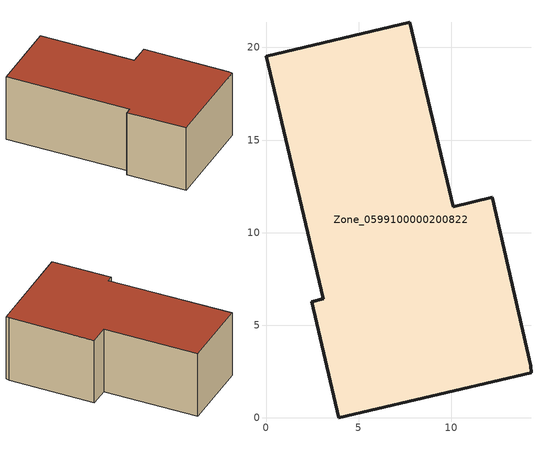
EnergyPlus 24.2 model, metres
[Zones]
Zone_0599100000200822
 floor ground (C_G): 2.46,6.27 3.09,6.42 0,19.53 7.77,21.36 10.1,11.4 12.23,11.9 14.3,2.81 14.32,2.44 3.94,0 z0
 wall outside (C_F): 3.09,6.42 2.46,6.27 3.94,0 14.32,2.44 14.3,2.81 12.23,11.9 10.1,11.4 7.77,21.36 0,19.53 3.09,6.42 z0:7.41
 roof outside (C_R): 14.32,2.44 14.3,2.81 12.23,11.9 10.1,11.4 7.77,21.36 0,19.53 3.09,6.42 2.46,6.27 3.94,0 z7.41
[BUILDING]
Pand.0599100000200822: North Axis=0; Terrain=City; Loads Convergence Tolerance Value=0.04; Temperature Convergence Tolerance Value=0.4; Solar Distribution=FullExterior; Maximum Number of Warmup Days=25; Minimum Number of Warmup Days=1
[Site:Location]
Rotterdam.The.Hague.AP_ZH_NLD Design_Conditions: Latitude=51.96; Longitude=4.45; Time Zone=1; Elevation=-4.5
[SITE:GROUNDTEMPERATURE:BUILDINGSURFACE]
18, 18, 18, 18, 18, 18, 18, 18, 18, 18, 18, 18
[MATERIAL] Thermal Absorptance=0.9; Solar Absorptance=0.7; Visible Absorptance=0.7
Name | Roughness | Thickness | Conductivity | Density | Specific Heat
G.D.1965 | MediumSmooth | 0.15 | 1 | 540 | 1210
F.D.1965 | Rough | 0.3 | 0.857143 | 1920 | 840
R.D.1965 | MediumRough | 0.2 | 0.08 | 1500 | 1000
[CONSTRUCTION]
C_G: G.D.1965
C_F: F.D.1965
C_R: R.D.1965
[ZONE]
Zone_0599100000200822: Type=1; Multiplier=1; Ceiling Height=Autocalculate; Volume=Autocalculate; Floor Area=autocalculate; Part of Total Floor Area=Yes
[ZONEINFILTRATION:DESIGNFLOWRATE]
Infil_Zone_0599100000200822: Zone or ZoneList or Space or SpaceList=Zone_0599100000200822; Schedule=AlwaysOn; Design Flow Rate Calculation Method=Flow/Area; Flow Rate per Floor Area=0.0042; Constant Term Coefficient=1; Temperature Term Coefficient=0; Velocity Term Coefficient=0; Velocity Squared Term Coefficient=0
[HVACTEMPLATE:ZONE:IDEALLOADSAIRSYSTEM]
Zone_0599100000200822: Maximum Heating Supply Air Temperature=50; Minimum Cooling Supply Air Temperature=13; Maximum Heating Supply Air Humidity Ratio=0.0156; Minimum Cooling Supply Air Humidity Ratio=0.0077; Heating Limit=NoLimit; Cooling Limit=NoLimit; Dehumidification Control Type=ConstantSensibleHeatRatio; Cooling Sensible Heat Ratio=0.7; Dehumidification Setpoint=60; Humidification Control Type=None; Humidification Setpoint=30; Outdoor Air Method=None; Outdoor Air Flow Rate per Person=0.00944; Outdoor Air Flow Rate per Zone Floor Area=0; Outdoor Air Flow Rate per Zone=0; Demand Controlled Ventilation Type=None; Outdoor Air Economizer Type=NoEconomizer; Heat Recovery Type=None; Sensible Heat Recovery Effectiveness=0.7; Latent Heat Recovery Effectiveness=0.65
[ZONECONTROL:THERMOSTAT]
ThermostatControl_Zone_0599100000200822: Zone or ZoneList=Zone_0599100000200822; Control Type Schedule=DualSetpointControlType; Control 1=Thermostat_Zone_0599100000200822; Temperature Difference Between Cutout And Setpoint=0
[THERMOSTATSETPOINT:DUALSETPOINT]
Thermostat_Zone_0599100000200822: Heating Setpoint Temperature Schedule=HeatingSetpoint_Zone_0599100000200822; Cooling Setpoint Temperature Schedule=CoolingSetpoint_Zone_0599100000200822
[SCHEDULE:COMPACT]
HeatingSetpoint_Zone_0599100000200822: Through: 12/31, For: AllDays, Until: 24:00, 21
CoolingSetpoint_Zone_0599100000200822: Through: 12/31, For: AllDays, Until: 24:00, 24
DualSetpointControlType: Through: 12/31, For: AllDays, Until: 24:00, 4
AlwaysOn: Through: 12/31, For: AllDays, Until: 24:00, 1
